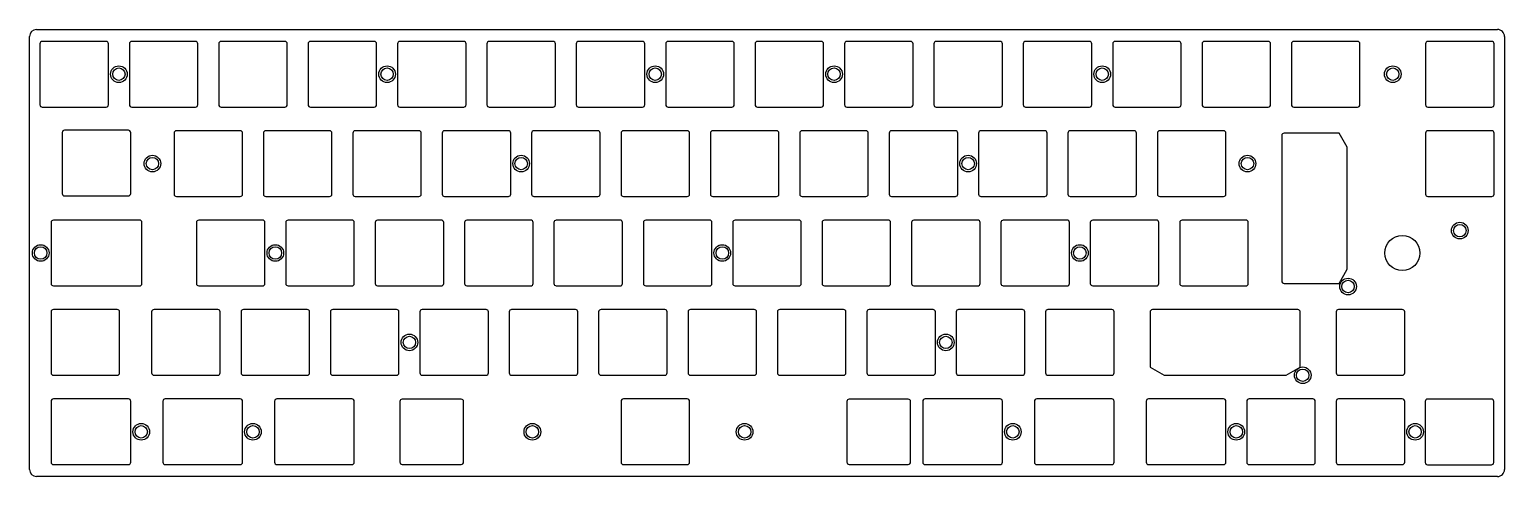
# Model space of a CAD drawing. Header units: millimetres. Extents: x -10 to 305, y -86 to 10.
import ezdxf

# ---------------------------------------------------------------- set-up
doc = ezdxf.new("R2010")
doc.units = ezdxf.units.MM
doc.header["$MEASUREMENT"] = 0

msp = doc.modelspace()

# ---------------------------------------------------------------- linework, layer by layer
for p, q in [((-8.025, 9.525), (303.3, 9.525)), ((-9.525, -84.225), (-9.525, 8.025)), ((304.8, 8.025), (304.8, -84.225)), ((303.3, -85.725), (-8.025, -85.725))]:
    msp.add_line(p, q)
for points in [[(-7.3, 6.5), (-7.3, -6.5, 0.4142123908), (-6.8, -7), (6.8, -7, 0.4142135624), (7.3, -6.5), (7.3, 6.5, 0.4142135624), (6.8, 7), (-6.8, 7, 0.4142123908)], [(26.350048, -6.5), (26.350048, 6.5, 0.4142123908), (25.850048, 7), (12.250048, 7, 0.4142135624), (11.750048, 6.5), (11.750048, -6.5, 0.4142135624), (12.250048, -7), (25.850048, -7, 0.4142123908)], [(45.400096, -6.5), (45.400096, 6.5, 0.4142123908), (44.900096, 7), (31.300096, 7, 0.4142135624), (30.800096, 6.5), (30.800096, -6.5, 0.4142135624), (31.300096, -7), (44.900096, -7, 0.4142123908)], [(64.450144, -6.5), (64.450144, 6.5, 0.4142123908), (63.950144, 7), (50.350144, 7, 0.4142135624), (49.850144, 6.5), (49.850144, -6.5, 0.4142135624), (50.350144, -7), (63.950144, -7, 0.4142123908)], [(83.500192, -6.5), (83.500192, 6.5, 0.4142123908), (83.000192, 7), (69.400192, 7, 0.4142135624), (68.900192, 6.5), (68.900192, -6.5, 0.4142135624), (69.400192, -7), (83.000192, -7, 0.4142123908)], [(102.55024, -6.5), (102.55024, 6.5, 0.4142123908), (102.05024, 7), (88.45024, 7, 0.4142135624), (87.95024, 6.5), (87.95024, -6.5, 0.4142135624), (88.45024, -7), (102.05024, -7, 0.4142123908)], [(121.600288, -6.5), (121.600288, 6.5, 0.4142123908), (121.100288, 7), (107.500288, 7, 0.4142135624), (107.000288, 6.5), (107.000288, -6.5, 0.4142135624), (107.500288, -7), (121.100288, -7, 0.4142123908)], [(140.650336, -6.5), (140.650336, 6.5, 0.4142123908), (140.150336, 7), (126.550336, 7, 0.4142135624), (126.050336, 6.5), (126.050336, -6.5, 0.4142135624), (126.550336, -7), (140.150336, -7, 0.4142123908)], [(159.700384, -6.5), (159.700384, 6.5, 0.4142123908), (159.200384, 7), (145.600384, 7, 0.4142135624), (145.100384, 6.5), (145.100384, -6.5, 0.4142135624), (145.600384, -7), (159.200384, -7, 0.4142123908)], [(178.750432, -6.5), (178.750432, 6.5, 0.4142123908), (178.250432, 7), (164.650432, 7, 0.4142135624), (164.150432, 6.5), (164.150432, -6.5, 0.4142135624), (164.650432, -7), (178.250432, -7, 0.4142123908)], [(197.80048, -6.5), (197.80048, 6.5, 0.4142123908), (197.30048, 7), (183.70048, 7, 0.4142135624), (183.20048, 6.5), (183.20048, -6.5, 0.4142135624), (183.70048, -7), (197.30048, -7, 0.4142123908)], [(216.850528, -6.5), (216.850528, 6.5, 0.4142123908), (216.350528, 7), (202.750528, 7, 0.4142135624), (202.250528, 6.5), (202.250528, -6.5, 0.4142135624), (202.750528, -7), (216.350528, -7, 0.4142123908)], [(235.900576, -6.5), (235.900576, 6.5, 0.4142123908), (235.400576, 7), (221.800576, 7, 0.4142135624), (221.300576, 6.5), (221.300576, -6.5, 0.4142135624), (221.800576, -7), (235.400576, -7, 0.4142123908)], [(240.350624, 6.5), (240.350624, -6.5, 0.4142123908), (240.850624, -7), (254.450624, -7, 0.4142135624), (254.950624, -6.5), (254.950624, 6.5, 0.4142135624), (254.450624, 7), (240.850624, 7, 0.4142123908)], [(259.400672, 6.5), (259.400672, -6.5, 0.4142123908), (259.900672, -7), (273.500672, -7, 0.4142135624), (274.000672, -6.5), (274.000672, 6.5, 0.4142135624), (273.500672, 7), (259.900672, 7, 0.4142123908)], [(302.575744, -6.5), (302.575744, 6.5, 0.4142123908), (302.075744, 7), (288.475744, 7, 0.4142135624), (287.975744, 6.5), (287.975744, -6.5, 0.4142135624), (288.475744, -7), (302.075744, -7, 0.4142123908)], [(-2.562512, -12.449952), (-2.562512, -25.449952, 0.4142123908), (-2.062512, -25.949952), (11.537488, -25.949952, 0.4142135624), (12.037488, -25.449952), (12.037488, -12.449952, 0.4142135624), (11.537488, -11.949952), (-2.062512, -11.949952, 0.4142123908)], [(21.275072, -12.550048), (21.275072, -25.550048, 0.4142123908), (21.775072, -26.050048), (35.375072, -26.050048, 0.4142135624), (35.875072, -25.550048), (35.875072, -12.550048, 0.4142135624), (35.375072, -12.050048), (21.775072, -12.050048, 0.4142123908)], [(40.32512, -12.550048), (40.32512, -25.550048, 0.4142123908), (40.82512, -26.050048), (54.42512, -26.050048, 0.4142135624), (54.92512, -25.550048), (54.92512, -12.550048, 0.4142135624), (54.42512, -12.050048), (40.82512, -12.050048, 0.4142123908)], [(59.375168, -12.550048), (59.375168, -25.550048, 0.4142123908), (59.875168, -26.050048), (73.475168, -26.050048, 0.4142135624), (73.975168, -25.550048), (73.975168, -12.550048, 0.4142135624), (73.475168, -12.050048), (59.875168, -12.050048, 0.4142123908)], [(78.425216, -12.550048), (78.425216, -25.550048, 0.4142123908), (78.925216, -26.050048), (92.525216, -26.050048, 0.4142135624), (93.025216, -25.550048), (93.025216, -12.550048, 0.4142135624), (92.525216, -12.050048), (78.925216, -12.050048, 0.4142123908)], [(97.475264, -12.550048), (97.475264, -25.550048, 0.4142123908), (97.975264, -26.050048), (111.575264, -26.050048, 0.4142135624), (112.075264, -25.550048), (112.075264, -12.550048, 0.4142135624), (111.575264, -12.050048), (97.975264, -12.050048, 0.4142123908)], [(116.525312, -12.550048), (116.525312, -25.550048, 0.4142123908), (117.025312, -26.050048), (130.625312, -26.050048, 0.4142135624), (131.125312, -25.550048), (131.125312, -12.550048, 0.4142135624), (130.625312, -12.050048), (117.025312, -12.050048, 0.4142123908)], [(135.57536, -12.550048), (135.57536, -25.550048, 0.4142123908), (136.07536, -26.050048), (149.67536, -26.050048, 0.4142135624), (150.17536, -25.550048), (150.17536, -12.550048, 0.4142135624), (149.67536, -12.050048), (136.07536, -12.050048, 0.4142123908)], [(154.625408, -12.550048), (154.625408, -25.550048, 0.4142123908), (155.125408, -26.050048), (168.725408, -26.050048, 0.4142135624), (169.225408, -25.550048), (169.225408, -12.550048, 0.4142135624), (168.725408, -12.050048), (155.125408, -12.050048, 0.4142123908)], [(173.675456, -12.550048), (173.675456, -25.550048, 0.4142123908), (174.175456, -26.050048), (187.775456, -26.050048, 0.4142135624), (188.275456, -25.550048), (188.275456, -12.550048, 0.4142135624), (187.775456, -12.050048), (174.175456, -12.050048, 0.4142123908)], [(192.725504, -12.550048), (192.725504, -25.550048, 0.4142123908), (193.225504, -26.050048), (206.825504, -26.050048, 0.4142135624), (207.325504, -25.550048), (207.325504, -12.550048, 0.4142135624), (206.825504, -12.050048), (193.225504, -12.050048, 0.4142123908)], [(211.775552, -12.550048), (211.775552, -25.550048, 0.4142123908), (212.275552, -26.050048), (225.875552, -26.050048, 0.4142135624), (226.375552, -25.550048), (226.375552, -12.550048, 0.4142135624), (225.875552, -12.050048), (212.275552, -12.050048, 0.4142123908)], [(230.8256, -12.550048), (230.8256, -25.550048, 0.4142123908), (231.3256, -26.050048), (244.9256, -26.050048, 0.4142135624), (245.4256, -25.550048), (245.4256, -12.550048, 0.4142135624), (244.9256, -12.050048), (231.3256, -12.050048, 0.4142123908)], [(302.575744, -25.550048), (302.575744, -12.550048, 0.4142123908), (302.075744, -12.050048), (288.475744, -12.050048, 0.4142135624), (287.975744, -12.550048), (287.975744, -25.550048, 0.4142135624), (288.475744, -26.050048), (302.075744, -26.050048, 0.4142123908)], [(257.844416, -44.575072), (269.562416, -44.575072), (271.294416, -41.575072), (271.294416, -15.575072), (269.562416, -12.575072), (257.844416, -12.575072, 0.4142135624), (257.344416, -13.075072), (257.344416, -44.075072, 0.4142123908)], [(-4.918736, -31.600096), (-4.918736, -44.600096, 0.4142123908), (-4.418736, -45.100096), (13.943768, -45.100096, 0.4142135624), (14.443768, -44.600096), (14.443768, -31.600096, 0.4142135624), (13.943768, -31.100096), (-4.418736, -31.100096, 0.4142123908)], [(26.037584, -31.600096), (26.037584, -44.600096, 0.4142123908), (26.537584, -45.100096), (40.137584, -45.100096, 0.4142135624), (40.637584, -44.600096), (40.637584, -31.600096, 0.4142135624), (40.137584, -31.100096), (26.537584, -31.100096, 0.4142123908)], [(45.087632, -31.600096), (45.087632, -44.600096, 0.4142123908), (45.587632, -45.100096), (59.187632, -45.100096, 0.4142135624), (59.687632, -44.600096), (59.687632, -31.600096, 0.4142135624), (59.187632, -31.100096), (45.587632, -31.100096, 0.4142123908)], [(64.13768, -31.600096), (64.13768, -44.600096, 0.4142123908), (64.63768, -45.100096), (78.23768, -45.100096, 0.4142135624), (78.73768, -44.600096), (78.73768, -31.600096, 0.4142135624), (78.23768, -31.100096), (64.63768, -31.100096, 0.4142123908)], [(83.187728, -31.600096), (83.187728, -44.600096, 0.4142123908), (83.687728, -45.100096), (97.287728, -45.100096, 0.4142135624), (97.787728, -44.600096), (97.787728, -31.600096, 0.4142135624), (97.287728, -31.100096), (83.687728, -31.100096, 0.4142123908)], [(102.237776, -31.600096), (102.237776, -44.600096, 0.4142123908), (102.737776, -45.100096), (116.337776, -45.100096, 0.4142135624), (116.837776, -44.600096), (116.837776, -31.600096, 0.4142135624), (116.337776, -31.100096), (102.737776, -31.100096, 0.4142123908)], [(121.287824, -31.600096), (121.287824, -44.600096, 0.4142123908), (121.787824, -45.100096), (135.387824, -45.100096, 0.4142135624), (135.887824, -44.600096), (135.887824, -31.600096, 0.4142135624), (135.387824, -31.100096), (121.787824, -31.100096, 0.4142123908)], [(140.337872, -31.600096), (140.337872, -44.600096, 0.4142123908), (140.837872, -45.100096), (154.437872, -45.100096, 0.4142135624), (154.937872, -44.600096), (154.937872, -31.600096, 0.4142135624), (154.437872, -31.100096), (140.837872, -31.100096, 0.4142123908)], [(159.38792, -31.600096), (159.38792, -44.600096, 0.4142123908), (159.88792, -45.100096), (173.48792, -45.100096, 0.4142135624), (173.98792, -44.600096), (173.98792, -31.600096, 0.4142135624), (173.48792, -31.100096), (159.88792, -31.100096, 0.4142123908)], [(178.437968, -31.600096), (178.437968, -44.600096, 0.4142123908), (178.937968, -45.100096), (192.537968, -45.100096, 0.4142135624), (193.037968, -44.600096), (193.037968, -31.600096, 0.4142135624), (192.537968, -31.100096), (178.937968, -31.100096, 0.4142123908)], [(197.488016, -31.600096), (197.488016, -44.600096, 0.4142123908), (197.988016, -45.100096), (211.588016, -45.100096, 0.4142135624), (212.088016, -44.600096), (212.088016, -31.600096, 0.4142135624), (211.588016, -31.100096), (197.988016, -31.100096, 0.4142123908)], [(216.538064, -31.600096), (216.538064, -44.600096, 0.4142123908), (217.038064, -45.100096), (230.638064, -45.100096, 0.4142135624), (231.138064, -44.600096), (231.138064, -31.600096, 0.4142135624), (230.638064, -31.100096), (217.038064, -31.100096, 0.4142123908)], [(235.588112, -31.600096), (235.588112, -44.600096, 0.4142123908), (236.088112, -45.100096), (249.688112, -45.100096, 0.4142135624), (250.188112, -44.600096), (250.188112, -31.600096, 0.4142135624), (249.688112, -31.100096), (236.088112, -31.100096, 0.4142123908)], [(9.681256, -63.650144), (9.681256, -50.650144, 0.4142123908), (9.181256, -50.150144), (-4.418744, -50.150144, 0.4142135624), (-4.918744, -50.650144), (-4.918744, -63.650144, 0.4142135624), (-4.418744, -64.150144), (9.181256, -64.150144, 0.4142123908)], [(16.50628, -50.650144), (16.50628, -63.650144, 0.4142123908), (17.00628, -64.150144), (30.60628, -64.150144, 0.4142135624), (31.10628, -63.650144), (31.10628, -50.650144, 0.4142135624), (30.60628, -50.150144), (17.00628, -50.150144, 0.4142123908)], [(50.162608, -63.650144), (50.162608, -50.650144, 0.4142123908), (49.662608, -50.150144), (36.062608, -50.150144, 0.4142135624), (35.562608, -50.650144), (35.562608, -63.650144, 0.4142135624), (36.062608, -64.150144), (49.662608, -64.150144, 0.4142123908)], [(69.212656, -63.650144), (69.212656, -50.650144, 0.4142123908), (68.712656, -50.150144), (55.112656, -50.150144, 0.4142135624), (54.612656, -50.650144), (54.612656, -63.650144, 0.4142135624), (55.112656, -64.150144), (68.712656, -64.150144, 0.4142123908)], [(88.262704, -63.650144), (88.262704, -50.650144, 0.4142123908), (87.762704, -50.150144), (74.162704, -50.150144, 0.4142135624), (73.662704, -50.650144), (73.662704, -63.650144, 0.4142135624), (74.162704, -64.150144), (87.762704, -64.150144, 0.4142123908)], [(107.312752, -63.650144), (107.312752, -50.650144, 0.4142123908), (106.812752, -50.150144), (93.212752, -50.150144, 0.4142135624), (92.712752, -50.650144), (92.712752, -63.650144, 0.4142135624), (93.212752, -64.150144), (106.812752, -64.150144, 0.4142123908)], [(126.3628, -63.650144), (126.3628, -50.650144, 0.4142123908), (125.8628, -50.150144), (112.2628, -50.150144, 0.4142135624), (111.7628, -50.650144), (111.7628, -63.650144, 0.4142135624), (112.2628, -64.150144), (125.8628, -64.150144, 0.4142123908)], [(145.412848, -63.650144), (145.412848, -50.650144, 0.4142123908), (144.912848, -50.150144), (131.312848, -50.150144, 0.4142135624), (130.812848, -50.650144), (130.812848, -63.650144, 0.4142135624), (131.312848, -64.150144), (144.912848, -64.150144, 0.4142123908)], [(164.462896, -63.650144), (164.462896, -50.650144, 0.4142123908), (163.962896, -50.150144), (150.362896, -50.150144, 0.4142135624), (149.862896, -50.650144), (149.862896, -63.650144, 0.4142135624), (150.362896, -64.150144), (163.962896, -64.150144, 0.4142123908)], [(183.512944, -63.650144), (183.512944, -50.650144, 0.4142123908), (183.012944, -50.150144), (169.412944, -50.150144, 0.4142135624), (168.912944, -50.650144), (168.912944, -63.650144, 0.4142135624), (169.412944, -64.150144), (183.012944, -64.150144, 0.4142123908)], [(202.562992, -63.650144), (202.562992, -50.650144, 0.4142123908), (202.062992, -50.150144), (188.462992, -50.150144, 0.4142135624), (187.962992, -50.650144), (187.962992, -63.650144, 0.4142135624), (188.462992, -64.150144), (202.062992, -64.150144, 0.4142123908)], [(221.61304, -63.650144), (221.61304, -50.650144, 0.4142123908), (221.11304, -50.150144), (207.51304, -50.150144, 0.4142135624), (207.01304, -50.650144), (207.01304, -63.650144, 0.4142135624), (207.51304, -64.150144), (221.11304, -64.150144, 0.4142123908)], [(229.26875, -50.675), (229.26875, -62.393), (232.26875, -64.125), (258.26875, -64.125), (261.26875, -62.393), (261.26875, -50.675, 0.4142135624), (260.76875, -50.175), (229.76875, -50.175, 0.4142123908)], [(268.925696, -50.650144), (268.925696, -63.650144, 0.4142123908), (269.425696, -64.150144), (283.025696, -64.150144, 0.4142135624), (283.525696, -63.650144), (283.525696, -50.650144, 0.4142135624), (283.025696, -50.150144), (269.425696, -50.150144, 0.4142123908)], [(-4.918741, -69.700192), (-4.918741, -82.700192, 0.4142135624), (-4.418741, -83.200192), (11.562511, -83.200192, 0.4142123908), (12.062511, -82.700192), (12.062511, -69.700192, 0.4142123908), (11.562511, -69.200192), (-4.418741, -69.200192, 0.4142135624)], [(18.893819, -69.700192), (18.893819, -82.700192, 0.4142135624), (19.393819, -83.200192), (35.375071, -83.200192, 0.4142123908), (35.875071, -82.700192), (35.875071, -69.700192, 0.4142123908), (35.375071, -69.200192), (19.393819, -69.200192, 0.4142135624)], [(42.706379, -69.700192), (42.706379, -82.700192, 0.4142135624), (43.206379, -83.200192), (59.187631, -83.200192, 0.4142123908), (59.687631, -82.700192), (59.687631, -69.700192, 0.4142123908), (59.187631, -69.200192), (43.206379, -69.200192, 0.4142135624)], [(82.4934, -83.15, 0.4142123908), (82.9934, -82.65), (82.9934, -69.75, 0.4142123908), (82.4934, -69.25), (69.8934, -69.25, 0.4142123908), (69.3934, -69.75), (69.3934, -82.65, 0.4142123908), (69.8934, -83.15), (82.4934, -83.15, 0.4142123908), (82.9934, -82.65), (82.9934, -69.75, 0.4142123908), (82.4934, -69.25), (69.8934, -69.25, 0.4142123908), (69.3934, -69.75), (69.3934, -82.65, 0.4142123908), (69.8934, -83.15)], [(116.5291, -69.700192), (116.5291, -82.700192, 0.4142135624), (117.0291, -83.200192), (130.6291, -83.200192, 0.4142123908), (131.1291, -82.700192), (131.1291, -69.700192, 0.4142123908), (130.6291, -69.200192), (117.0291, -69.200192, 0.4142135624)], [(177.75, -83.15, 0.4142135624), (178.25, -82.65), (178.25, -69.75, 0.4142135624), (177.75, -69.25), (165.15, -69.25, 0.4142135624), (164.65, -69.75), (164.65, -82.65, 0.4142135624), (165.15, -83.15)], [(180.819227, -69.700192), (180.819227, -82.700192, 0.4142135624), (181.319227, -83.200192), (197.300479, -83.200192, 0.4142123908), (197.800479, -82.700192), (197.800479, -69.700192, 0.4142123908), (197.300479, -69.200192), (181.319227, -69.200192, 0.4142135624)], [(204.631787, -69.700192), (204.631787, -82.700192, 0.4142135624), (205.131787, -83.200192), (221.113039, -83.200192, 0.4142123908), (221.613039, -82.700192), (221.613039, -69.700192, 0.4142123908), (221.113039, -69.200192), (205.131787, -69.200192, 0.4142135624)], [(228.444347, -69.700192), (228.444347, -82.700192, 0.4142135624), (228.944347, -83.200192), (244.925599, -83.200192, 0.4142123908), (245.425599, -82.700192), (245.425599, -69.700192, 0.4142123908), (244.925599, -69.200192), (228.944347, -69.200192, 0.4142135624)], [(249.875648, -69.700192), (249.875648, -82.700192, 0.4142123908), (250.375648, -83.200192), (263.975648, -83.200192, 0.4142135624), (264.475648, -82.700192), (264.475648, -69.700192, 0.4142135624), (263.975648, -69.200192), (250.375648, -69.200192, 0.4142123908)], [(268.925696, -69.700192), (268.925696, -82.700192, 0.4142123908), (269.425696, -83.200192), (283.025696, -83.200192, 0.4142135624), (283.525696, -82.700192), (283.525696, -69.700192, 0.4142135624), (283.025696, -69.200192), (269.425696, -69.200192, 0.4142123908)], [(302.500192, -82.724256), (302.500192, -69.724256, 0.4142123908), (302.000192, -69.224256), (288.400192, -69.224256, 0.4142135624), (287.900192, -69.724256), (287.900192, -82.724256, 0.4142135624), (288.400192, -83.224256), (302.000192, -83.224256, 0.4142123908)]]:
    msp.add_lwpolyline(points, format="xyb", close=True)
for centre, radius in [((9.525, 0), 1.775), ((9.525, 0), 1.325), ((66.675, 0), 1.775), ((66.675, 0), 1.325), ((123.825, 0), 1.775), ((123.825, 0), 1.325), ((161.925, 0), 1.775), ((161.925, 0), 1.325), ((219.075, 0), 1.775), ((219.075, 0), 1.325), ((280.9875, 0), 1.775), ((280.9875, 0), 1.325), ((16.66875, -19.05), 1.775), ((16.66875, -19.05), 1.325), ((95.25, -19.05), 1.775), ((95.25, -19.05), 1.325), ((190.5, -19.05), 1.775), ((190.5, -19.05), 1.325), ((250.03125, -19.05), 1.775), ((250.03125, -19.05), 1.325), ((283.025, -38.100096), 3.75), ((295.275, -33.3375), 1.775), ((295.275, -33.3375), 1.325), ((-7.14375, -38.1), 1.775), ((-7.14375, -38.1), 1.325), ((42.8625, -38.1), 1.775), ((42.8625, -38.1), 1.325), ((138.1125, -38.1), 1.775), ((138.1125, -38.1), 1.325), ((214.3125, -38.1), 1.775), ((214.3125, -38.1), 1.325), ((271.4625, -45.24375), 1.775), ((271.4625, -45.24375), 1.325), ((71.4375, -57.15), 1.775), ((71.4375, -57.15), 1.325), ((185.7375, -57.15), 1.775), ((185.7375, -57.15), 1.325), ((261.79375, -64.15), 1.775), ((261.79375, -64.15), 1.325), ((14.2875, -76.2), 1.775), ((14.2875, -76.2), 1.325), ((38.1, -76.2), 1.775), ((38.1, -76.2), 1.325), ((97.63125, -76.2), 1.775), ((97.63125, -76.2), 1.325), ((142.875, -76.2), 1.775), ((142.875, -76.2), 1.325), ((200.025, -76.2), 1.775), ((200.025, -76.2), 1.325), ((247.65, -76.2), 1.775), ((247.65, -76.2), 1.325), ((285.75, -76.2), 1.775), ((285.75, -76.2), 1.325)]:
    msp.add_circle(centre, radius)
for centre, radius, start, end in [((-8.025009, 8.024944), 1.499991, 89.99965624, 179.99786094), ((303.299991, 8.025044), 1.499956, -0.00168067, 89.99965622), ((-8.025009, -84.224956), 1.500044, 180.00168069, 270.00034376), ((303.300091, -84.225056), 1.499909, -90.00347607, 0.00213917)]:
    msp.add_arc(centre, radius, start, end)

doc.saveas('drawing.dxf')
